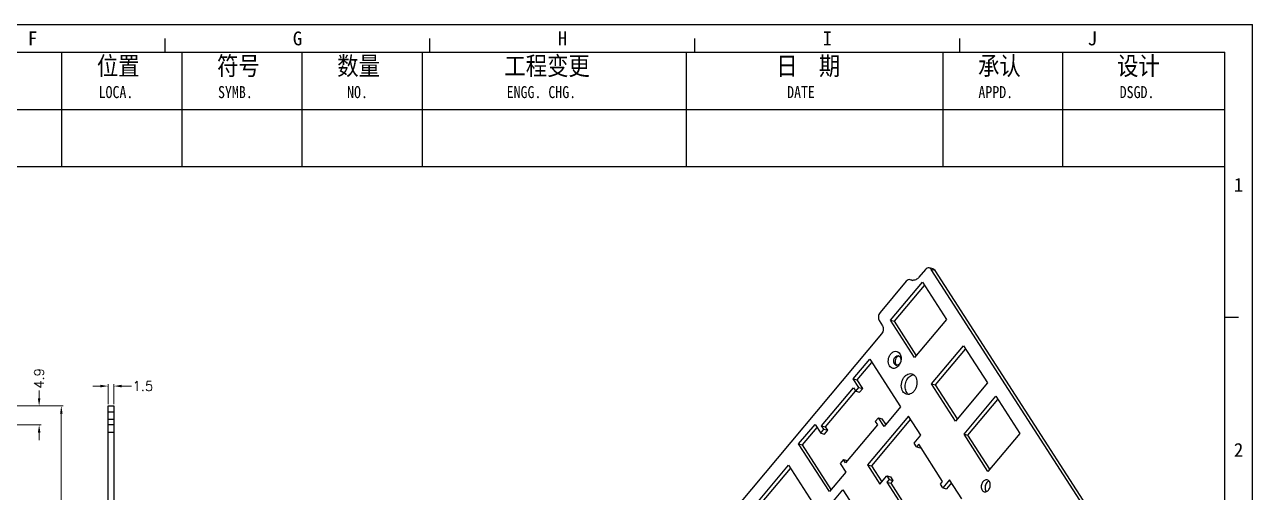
# Model space of a CAD drawing. Header units: millimetres. Extents: x 1828 to 4232, y -172 to 1484.
# Drawn here: x 3913.1 to 4232.4, y 1362.8 to 1484.4 of the extents above; entities that cross this region are included whole.
import ezdxf
from ezdxf.enums import TextEntityAlignment as Align

# ---------------------------------------------------------------- set-up
doc = ezdxf.new("R2010")
doc.units = ezdxf.units.MM
doc.header["$LTSCALE"] = 30.734
doc.header["$PDMODE"] = 3
doc.header["$PDSIZE"] = 8
doc.layers.get('0').update_dxf_attribs({"linetype": 'CONTINUOUS'})
doc.layers.get('Defpoints').update_dxf_attribs({"linetype": 'CONTINUOUS'})
doc.layers.add('BORDER', color=5, linetype='CONTINUOUS')
doc.layers.add('dim', color=82, linetype='CONTINUOUS', lineweight=9)
doc.styles.add('BORDER', font='')
doc.styles.add('ROMANC', font='romanc.shx', dxfattribs={"bigfont": 'gbcbig.shx'})
doc.styles.get("Standard").update_dxf_attribs({"font": 'txt', "width": 0.85})
doc.styles.get('BORDER').set_extended_font_data('SimSun')
doc.dimstyles.new('YanXiu', dxfattribs={"dimtxt": 2.5, "dimasz": 2.2, "dimexe": 0.66, "dimexo": 0.66, "dimgap": 0.66, "dimtad": 0, "dimdsep": 46, "dimtxsty": 'ROMANC', "dimcen": 0, "dimclrd": 256, "dimclre": 131, "dimclrt": 42, "dimazin": 2, "dimtfac": 1, "dimtofl": 0, "dimtmove": 0, "dimatfit": 3, "dimfxl": 0, "dimlwd": 5, "dimlwe": 5, "dimarcsym": 0})

# ---------------------------------------------------------------- blocks, each defined once
blk = doc.blocks.new('*D67')
at = {"layer": 'Defpoints', "color": 0}
for p in [(3904.03, 1385.25), (3922.7, 1385.25), (3910.13, 1281.65)]:
    blk.add_point(p, dxfattribs=at)
at = {"layer": 'dim', "color": 131, "lineweight": 5}
for p, q in [((3904.53, 1385.25), (3923.2, 1385.25)), ((3910.63, 1281.65), (3923.2, 1281.65))]:
    blk.add_line(p, q, dxfattribs=at)
at = {"layer": 'dim', "lineweight": 5}
for p, q in [((3922.7, 1383.25), (3922.7, 1338.71)), ((3922.7, 1283.65), (3922.7, 1328.07))]:
    blk.add_line(p, q, dxfattribs=at)
at = {"layer": 'dim'}
for points in [[(3922.37, 1383.25), (3923.04, 1383.25), (3922.7, 1385.25)], [(3922.37, 1283.65), (3923.04, 1283.65), (3922.7, 1281.65)]]:
    blk.add_solid(points, dxfattribs=at)
at = {"layer": 'dim', "color": 42, "insert": (3922.7, 1333.39), "char_height": 2.5, "attachment_point": 5, "rotation": 90, "style": 'ROMANC'}
blk.add_mtext('103.6', dxfattribs=at)
blk = doc.blocks.new('*D69')
at = {"layer": 'Defpoints', "color": 0}
for p in [(3904.03, 1385.25), (3916.93, 1385.25), (3889.51, 1380.35)]:
    blk.add_point(p, dxfattribs=at)
at = {"layer": 'dim', "lineweight": 5}
for p, q in [((3916.93, 1387.25), (3916.93, 1389.25)), ((3916.93, 1378.35), (3916.93, 1376.35))]:
    blk.add_line(p, q, dxfattribs=at)
at = {"layer": 'dim', "color": 131, "lineweight": 5}
for p, q in [((3904.53, 1385.25), (3917.43, 1385.25)), ((3890.01, 1380.35), (3917.43, 1380.35))]:
    blk.add_line(p, q, dxfattribs=at)
at = {"layer": 'dim'}
for points in [[(3916.6, 1387.25), (3917.27, 1387.25), (3916.93, 1385.25)], [(3916.6, 1378.35), (3917.27, 1378.35), (3916.93, 1380.35)]]:
    blk.add_solid(points, dxfattribs=at)
at = {"layer": 'dim', "color": 42, "insert": (3916.93, 1392.42), "char_height": 2.5, "attachment_point": 5, "rotation": 90, "style": 'ROMANC'}
blk.add_mtext('4.9', dxfattribs=at)
blk = doc.blocks.new('*D70')
at = {"layer": 'Defpoints', "color": 0}
for p in [(3936.38, 1390.42), (3934.88, 1385.25), (3936.38, 1385.25)]:
    blk.add_point(p, dxfattribs=at)
at = {"layer": 'dim', "lineweight": 5}
for p, q in [((3932.88, 1390.42), (3930.88, 1390.42)), ((3938.38, 1390.42), (3940.98, 1390.42))]:
    blk.add_line(p, q, dxfattribs=at)
at = {"layer": 'dim', "color": 131, "lineweight": 5}
for p, q in [((3934.88, 1385.75), (3934.88, 1390.92)), ((3936.38, 1385.75), (3936.38, 1390.92))]:
    blk.add_line(p, q, dxfattribs=at)
at = {"layer": 'dim'}
for points in [[(3932.88, 1390.75), (3932.88, 1390.08), (3934.88, 1390.42)], [(3938.38, 1390.75), (3938.38, 1390.08), (3936.38, 1390.42)]]:
    blk.add_solid(points, dxfattribs=at)
at = {"layer": 'dim', "color": 42, "insert": (3943.92, 1390.42), "char_height": 2.5, "attachment_point": 5, "style": 'ROMANC'}
blk.add_mtext('1.5', dxfattribs=at)

msp = doc.modelspace()

# ---------------------------------------------------------------- linework, layer by layer
at = {"color": 253}
for p, q in [((3922.776, 1477.157), (3922.776, 1447.446)), ((3954.015, 1477.157), (3954.015, 1447.446)), ((3985.254, 1477.157), (3985.254, 1447.446)), ((4016.493, 1477.157), (4016.493, 1447.446)), ((4085.218, 1447.446), (4085.218, 1477.157)), ((4151.862, 1477.157), (4151.862, 1447.446)), ((4183.101, 1447.446), (4183.101, 1477.157)), ((3891.988, 1462.274), (4225.204, 1462.274)), ((3891.988, 1447.446), (4225.204, 1447.446))]:
    msp.add_line(p, q, dxfattribs=at)
at = {"color": 7, "linetype": 'Continuous'}
for p, q in [((4147.352, 1420.683), (4145.693, 1418.707)), ((4149.386, 1420.857), (4148.378, 1421.106)), ((4192.353, 1353.364), (4148.907, 1420.708)), ((4149.915, 1420.459), (4148.907, 1420.708)), ((4142.398, 1417.643), (4135.579, 1409.517)), ((4143.812, 1417.932), (4143.424, 1418.066)), ((4143.564, 1418.032), (4143.821, 1417.968)), ((4193.362, 1353.115), (4149.915, 1420.459)), ((4138.302, 1407.521), (4146.59, 1417.4)), ((4139.31, 1407.273), (4147.12, 1416.579)), ((4146.59, 1417.4), (4152.813, 1407.754)), ((4135.358, 1407.425), (4136.202, 1406.116)), ((4144.524, 1397.876), (4138.302, 1407.521)), ((4138.302, 1407.521), (4139.31, 1407.273)), ((4145.004, 1398.447), (4139.31, 1407.273)), ((4152.813, 1407.754), (4144.524, 1397.876)), ((4135.981, 1404.024), (3965.2, 1200.495)), ((4148.969, 1390.987), (4157.258, 1400.865)), ((4149.977, 1390.738), (4157.787, 1400.045)), ((4157.258, 1400.865), (4163.48, 1391.22)), ((4128.62, 1392.327), (4132.883, 1397.408)), ((4129.629, 1392.079), (4133.412, 1396.587)), ((4132.883, 1397.408), (4140.883, 1385.007)), ((4130.087, 1390.054), (4128.62, 1392.327)), ((4128.62, 1392.327), (4129.629, 1392.079)), ((4131.095, 1389.805), (4129.629, 1392.079)), ((4120.392, 1380.084), (4128.68, 1389.962)), ((4121.4, 1379.835), (4129.192, 1389.121)), ((4128.68, 1389.962), (4129.258, 1389.066)), ((4129.258, 1389.066), (4130.087, 1390.054)), ((4129.258, 1389.066), (4130.266, 1388.817)), ((4130.087, 1390.054), (4131.095, 1389.805)), ((4130.266, 1388.817), (4131.095, 1389.805)), ((4155.192, 1381.342), (4148.969, 1390.987)), ((4148.969, 1390.987), (4149.977, 1390.738)), ((4155.671, 1381.913), (4149.977, 1390.738)), ((4163.48, 1391.22), (4155.192, 1381.342)), ((4157.414, 1377.897), (4165.703, 1387.775)), ((4158.422, 1377.648), (4166.232, 1386.955)), ((4165.703, 1387.775), (4171.925, 1378.13)), ((3934.881, 1281.646), (3934.881, 1385.246)), ((3934.881, 1385.246), (3936.381, 1385.246)), ((3934.881, 1383.746), (3936.381, 1383.746)), ((3936.381, 1385.246), (3936.381, 1281.646)), ((4142.984, 1382.635), (4132.327, 1369.935)), ((4140.883, 1385.007), (4136.621, 1379.926)), ((4146.184, 1377.675), (4142.984, 1382.635)), ((3934.881, 1381.846), (3936.381, 1381.846)), ((3936.381, 1380.346), (3934.881, 1380.346)), ((4114.411, 1375.394), (4118.674, 1380.474)), ((4115.419, 1375.145), (4119.203, 1379.654)), ((4118.674, 1380.474), (4120.141, 1378.2)), ((4120.141, 1378.2), (4120.969, 1379.188)), ((4120.969, 1379.188), (4120.392, 1380.084)), ((4120.392, 1380.084), (4121.4, 1379.835)), ((4120.969, 1379.188), (4121.978, 1378.939)), ((4121.978, 1378.939), (4121.4, 1379.835)), ((4134.903, 1380.316), (4126.614, 1370.438)), ((4143.513, 1381.815), (4133.335, 1369.686)), ((4135.154, 1382.2), (4134.325, 1381.212)), ((4134.325, 1381.212), (4134.903, 1380.316)), ((4136.621, 1379.926), (4135.154, 1382.2)), ((4135.154, 1382.2), (4136.162, 1381.951)), ((4137.1, 1380.498), (4136.162, 1381.951)), ((3936.381, 1378.346), (3934.881, 1378.346)), ((4120.141, 1378.2), (4121.149, 1377.951)), ((4121.149, 1377.951), (4121.978, 1378.939)), ((4144.408, 1375.558), (4146.184, 1377.675)), ((4157.414, 1377.897), (4158.422, 1377.648)), ((4163.636, 1368.252), (4157.414, 1377.897)), ((4164.116, 1368.823), (4158.422, 1377.648)), ((4171.925, 1378.13), (4163.636, 1368.252)), ((4122.411, 1362.993), (4114.411, 1375.394)), ((4114.411, 1375.394), (4115.419, 1375.145)), ((4122.891, 1363.564), (4115.419, 1375.145)), ((4145.03, 1374.594), (4144.408, 1375.558)), ((4145.622, 1375.299), (4145.03, 1374.594)), ((4145.03, 1374.594), (4146.039, 1374.345)), ((4151.845, 1365.654), (4145.622, 1375.299)), ((4146.151, 1374.479), (4146.039, 1374.345)), ((4103.503, 1359.957), (4111.792, 1369.835)), ((4111.792, 1369.835), (4118.015, 1360.19)), ((4126.036, 1371.334), (4125.207, 1370.346)), ((4125.207, 1370.346), (4126.674, 1368.073)), ((4126.614, 1370.438), (4126.036, 1371.334)), ((4126.036, 1371.334), (4127.045, 1371.085)), ((4127.093, 1371.01), (4127.045, 1371.085)), ((4132.327, 1369.935), (4135.527, 1364.975)), ((4132.327, 1369.935), (4133.335, 1369.686)), ((4133.335, 1369.686), (4136.007, 1365.546)), ((4104.512, 1359.708), (4112.321, 1369.015)), ((4126.674, 1368.073), (4122.411, 1362.993)), ((4135.527, 1364.975), (4137.303, 1367.091)), ((4137.303, 1367.091), (4137.926, 1366.127)), ((4137.303, 1367.091), (4138.312, 1366.842)), ((4138.312, 1366.842), (4138.934, 1365.878)), ((4117.591, 1353.591), (4125.879, 1363.469)), ((4125.879, 1363.469), (4132.102, 1353.824)), ((4137.926, 1366.127), (4137.334, 1365.421)), ((4137.334, 1365.421), (4143.556, 1355.776)), ((4137.334, 1365.421), (4138.342, 1365.172)), ((4137.926, 1366.127), (4138.934, 1365.878)), ((4138.934, 1365.878), (4138.342, 1365.172)), ((4138.342, 1365.172), (4144.035, 1356.347)), ((4151.253, 1364.948), (4151.845, 1365.654)), ((4151.875, 1363.984), (4151.253, 1364.948)), ((4153.651, 1366.101), (4151.875, 1363.984)), ((4151.875, 1363.984), (4152.883, 1363.735)), ((4154.18, 1365.28), (4152.883, 1363.735)), ((4156.851, 1361.14), (4153.651, 1366.101))]:
    msp.add_line(p, q, dxfattribs=at)
for centre, radius, start, end in [((4144.159, 1419.34), 1.451, 256.17035, 267.39164), ((4139.938, 1396.534), 0.702, 233.97397, 240.00345), ((4139.917, 1396.501), 0.663, 256.21519, 270.9433), ((4138.798, 1396.975), 2.043, 309.06723, 311.07193), ((4140.199, 1397.641), 0.663, 60.98913, 76.06828), ((4138.578, 1397.618), 2.472, 8.46485, 13.58912), ((4164.309, 1364.711), 1.137, 111.71654, 118.46963), ((4164.074, 1363.75), 1.142, 212.77265, 220.77671)]:
    msp.add_arc(centre, radius, start, end, dxfattribs=at)
for points, knots in [([(4148.378, 1421.106), (4148.205, 1421.149), (4147.792, 1421.1), (4147.485, 1420.841), (4147.352, 1420.683)], [0, 0, 0, 0, 0.4635113, 1, 1, 1, 1]), ([(4148.907, 1420.708), (4148.844, 1420.806), (4148.691, 1420.978), (4148.483, 1421.08), (4148.378, 1421.106)], [0, 0, 0, 0, 0.5169844, 1, 1, 1, 1]), ([(4149.386, 1420.857), (4149.492, 1420.831), (4149.7, 1420.729), (4149.852, 1420.557), (4149.915, 1420.459)], [0, 0, 0, 0, 0.4830156, 1, 1, 1, 1]), ([(4143.424, 1418.066), (4143.251, 1418.109), (4142.838, 1418.06), (4142.531, 1417.802), (4142.398, 1417.643)], [0, 0, 0, 0, 0.4637625, 1, 1, 1, 1]), ([(4144.654, 1417.969), (4144.608, 1417.954), (4144.425, 1417.904), (4144.234, 1417.885), (4144.093, 1417.891)], [0, 0, 0, 0, 0.2566996, 1, 1, 1, 1]), ([(4145.693, 1418.707), (4145.62, 1418.619), (4145.327, 1418.308), (4144.952, 1418.066), (4144.654, 1417.969)], [0, 0, 0, 0, 0.2677188, 1, 1, 1, 1]), ([(4135.579, 1409.517), (4135.336, 1409.227), (4135.048, 1408.508), (4135.166, 1407.723), (4135.358, 1407.425)], [0, 0, 0, 0, 0.5169818, 1, 1, 1, 1]), ([(4136.202, 1406.116), (4136.394, 1405.819), (4136.512, 1405.033), (4136.225, 1404.315), (4135.981, 1404.024)], [0, 0, 0, 0, 0.4830182, 1, 1, 1, 1]), ([(4138.054, 1395.649), (4137.766, 1396.096), (4137.635, 1396.991), (4137.877, 1397.931), (4138.134, 1398.449), (4138.444, 1398.889), (4138.918, 1399.306), (4139.605, 1399.517), (4140.279, 1399.343), (4140.596, 1399.014), (4140.719, 1398.824)], [0, 0, 0, 0, 0.2626414, 0.407392, 0.4785522, 0.547162, 0.6730445, 0.784042, 0.8884657, 1, 1, 1, 1]), ([(4140.719, 1398.824), (4140.748, 1398.779), (4140.862, 1398.582), (4140.94, 1398.366), (4140.98, 1398.198)], [0, 0, 0, 0, 0.2393164, 1, 1, 1, 1]), ([(4140.085, 1395.389), (4139.924, 1395.258), (4139.574, 1395.052), (4138.978, 1394.981), (4138.427, 1395.194), (4138.161, 1395.484), (4138.054, 1395.649)], [0, 0, 0, 0, 0.2674225, 0.509808, 0.7463481, 1, 1, 1, 1]), ([(4139.162, 1396.586), (4139.099, 1396.896), (4139.172, 1397.535), (4139.57, 1398.064), (4139.829, 1398.204)], [0, 0, 0, 0, 0.5184325, 1, 1, 1, 1]), ([(4139.319, 1396.189), (4139.3, 1396.218), (4139.23, 1396.342), (4139.184, 1396.479), (4139.162, 1396.586)], [0, 0, 0, 0, 0.2380776, 1, 1, 1, 1]), ([(4139.526, 1395.967), (4139.506, 1395.981), (4139.427, 1396.045), (4139.36, 1396.124), (4139.319, 1396.189)], [0, 0, 0, 0, 0.242711, 1, 1, 1, 1]), ([(4139.476, 1396.655), (4139.479, 1396.624), (4139.494, 1396.503), (4139.525, 1396.384), (4139.557, 1396.299)], [0, 0, 0, 0, 0.2579395, 1, 1, 1, 1]), ([(4139.839, 1397.849), (4139.79, 1397.79), (4139.606, 1397.529), (4139.504, 1397.213), (4139.479, 1396.973)], [0, 0, 0, 0, 0.2421051, 1, 1, 1, 1]), ([(4139.655, 1396.106), (4139.667, 1396.088), (4139.716, 1396.017), (4139.775, 1395.954), (4139.824, 1395.913)], [0, 0, 0, 0, 0.2577052, 1, 1, 1, 1]), ([(4139.829, 1398.204), (4139.911, 1398.249), (4140.086, 1398.312), (4140.273, 1398.306), (4140.358, 1398.285)], [0, 0, 0, 0, 0.5166828, 1, 1, 1, 1]), ([(4140.284, 1398.175), (4140.243, 1398.16), (4140.074, 1398.083), (4139.93, 1397.958), (4139.839, 1397.849)], [0, 0, 0, 0, 0.2352878, 1, 1, 1, 1]), ([(4140.614, 1396.21), (4140.523, 1396.102), (4140.319, 1395.921), (4140.053, 1395.84), (4139.928, 1395.838)], [0, 0, 0, 0, 0.5314321, 1, 1, 1, 1]), ([(4140.602, 1395.986), (4140.57, 1395.933), (4140.436, 1395.733), (4140.274, 1395.552), (4140.14, 1395.435)], [0, 0, 0, 0, 0.2586088, 1, 1, 1, 1]), ([(4141.05, 1397.456), (4141.044, 1397.327), (4140.989, 1396.814), (4140.806, 1396.313), (4140.602, 1395.986)], [0, 0, 0, 0, 0.25148, 1, 1, 1, 1]), ([(4140.955, 1397.556), (4140.978, 1397.442), (4141.014, 1396.97), (4140.842, 1396.481), (4140.614, 1396.21)], [0, 0, 0, 0, 0.2483015, 1, 1, 1, 1]), ([(4140.799, 1397.953), (4140.817, 1397.925), (4140.888, 1397.801), (4140.933, 1397.663), (4140.955, 1397.556)], [0, 0, 0, 0, 0.2380776, 1, 1, 1, 1]), ([(4141.023, 1397.982), (4141.029, 1397.939), (4141.05, 1397.765), (4141.055, 1397.588), (4141.05, 1397.456)], [0, 0, 0, 0, 0.2458406, 1, 1, 1, 1]), ([(4141.51, 1389.009), (4141.228, 1389.446), (4141.038, 1390.288), (4141.168, 1391.38), (4141.455, 1392.193), (4141.905, 1392.887), (4142.48, 1393.399), (4143.134, 1393.676), (4143.591, 1393.67), (4143.797, 1393.619)], [0, 0, 0, 0, 0.25136, 0.3906808, 0.5304237, 0.6640812, 0.7868666, 0.8975576, 1, 1, 1, 1]), ([(4142.518, 1388.76), (4142.289, 1389.116), (4142.029, 1390.013), (4142.192, 1391.386), (4142.808, 1392.605), (4143.522, 1393.174), (4143.902, 1393.311)], [0, 0, 0, 0, 0.240523, 0.5078628, 0.7703956, 1, 1, 1, 1]), ([(4144.766, 1392.89), (4145.048, 1392.453), (4145.237, 1391.61), (4145.108, 1390.519), (4144.821, 1389.706), (4144.371, 1389.012), (4143.796, 1388.499), (4143.142, 1388.222), (4142.685, 1388.228), (4142.479, 1388.279)], [0, 0, 0, 0, 0.25136, 0.3906808, 0.5304237, 0.6640812, 0.7868666, 0.8975576, 1, 1, 1, 1]), ([(4143.797, 1393.619), (4143.99, 1393.571), (4144.372, 1393.385), (4144.65, 1393.069), (4144.766, 1392.89)], [0, 0, 0, 0, 0.4827728, 1, 1, 1, 1]), ([(4143.902, 1393.311), (4143.935, 1393.323), (4144.067, 1393.367), (4144.204, 1393.394), (4144.307, 1393.405)], [0, 0, 0, 0, 0.2553779, 1, 1, 1, 1]), ([(4142.479, 1388.279), (4142.286, 1388.327), (4141.904, 1388.514), (4141.625, 1388.83), (4141.51, 1389.009)], [0, 0, 0, 0, 0.4827728, 1, 1, 1, 1]), ([(4163.436, 1366.063), (4163.317, 1366.092), (4163.051, 1366.096), (4162.67, 1365.935), (4162.335, 1365.637), (4161.984, 1365.093), (4161.793, 1364.293), (4161.942, 1363.635), (4162.106, 1363.381)], [0, 0, 0, 0, 0.1026133, 0.2135075, 0.3365274, 0.470443, 0.7481503, 1, 1, 1, 1]), ([(4162.106, 1363.381), (4162.173, 1363.276), (4162.335, 1363.093), (4162.557, 1362.984), (4162.67, 1362.956)], [0, 0, 0, 0, 0.5169927, 1, 1, 1, 1]), ([(4162.67, 1362.956), (4162.789, 1362.927), (4163.055, 1362.923), (4163.435, 1363.084), (4163.77, 1363.382), (4164.122, 1363.926), (4164.313, 1364.726), (4164.164, 1365.384), (4164, 1365.638)], [0, 0, 0, 0, 0.1026133, 0.2135075, 0.3365274, 0.470443, 0.7481503, 1, 1, 1, 1]), ([(4163.35, 1365.363), (4163.09, 1365.053), (4162.783, 1364.287), (4162.909, 1363.449), (4163.114, 1363.132)], [0, 0, 0, 0, 0.5169818, 1, 1, 1, 1]), ([(4163.767, 1365.711), (4163.729, 1365.69), (4163.574, 1365.595), (4163.439, 1365.469), (4163.35, 1365.363)], [0, 0, 0, 0, 0.2388888, 1, 1, 1, 1]), ([(4164, 1365.638), (4163.933, 1365.742), (4163.771, 1365.926), (4163.549, 1366.035), (4163.436, 1366.063)], [0, 0, 0, 0, 0.5169927, 1, 1, 1, 1])]:
    msp.add_open_spline(points, degree=3, knots=knots, dxfattribs=at)
for points in [[(4139.479, 1396.973), (4139.467, 1396.868), (4139.466, 1396.761), (4139.476, 1396.655)], [(4139.557, 1396.299), (4139.583, 1396.232), (4139.616, 1396.167), (4139.655, 1396.106)], [(4139.759, 1395.857), (4139.699, 1395.872), (4139.641, 1395.896), (4139.588, 1395.927)], [(4139.824, 1395.913), (4139.86, 1395.883), (4139.9, 1395.856), (4139.942, 1395.834)], [(4140.52, 1398.221), (4140.439, 1398.219), (4140.359, 1398.202), (4140.284, 1398.175)], [(4140.52, 1398.221), (4140.559, 1398.199), (4140.596, 1398.174), (4140.631, 1398.145)], [(4140.631, 1398.145), (4140.696, 1398.09), (4140.753, 1398.024), (4140.799, 1397.953)], [(4142.718, 1388.5), (4142.644, 1388.581), (4142.577, 1388.668), (4142.518, 1388.76)], [(4142.973, 1388.271), (4142.881, 1388.338), (4142.795, 1388.416), (4142.718, 1388.5)]]:
    msp.add_open_spline(points, degree=3, dxfattribs=at)
at = {"layer": 'BORDER', "color": 0, "linetype": 'Continuous'}
for p, q in [((3529.197, 1484.351), (4232.397, 1484.351)), ((4232.397, 987.773), (4232.397, 1484.351)), ((3949.679, 1477.157), (3949.679, 1480.754)), ((4018.56, 1477.157), (4018.56, 1480.754)), ((4087.441, 1477.157), (4087.441, 1480.754)), ((4156.322, 1477.157), (4156.322, 1480.754)), ((3536.391, 1477.157), (4225.204, 1477.157)), ((4225.204, 994.966), (4225.204, 1477.157)), ((4228.8, 1408.276), (4225.204, 1408.276))]:
    msp.add_line(p, q, dxfattribs=at)

# ---------------------------------------------------------------- texts
at = {"color": 141, "char_height": 4.78997, "width": 83.84947, "attachment_point": 1}
for s, insert in [('{\\fSimSun|b0|i0|c134|p54;位置}', (3931.961, 1476.006)), ('{\\fSimSun|b0|i0|c134|p54;符号}', (3963.2, 1476.006)), ('{\\fSimSun|b0|i0|c134|p54;数量}', (3994.439, 1476.006)), ('{\\fSimSun|b0|i0|c134|p54;工程变更}', (4037.902, 1476.006)), ('{\\fSimSun|b0|i0|c134|p54;日  期}', (4108.583, 1476.006)), ('{\\fSimSun|b0|i0|c134|p54;承认}', (4161.047, 1476.006)), ('{\\fSimSun|b0|i0|c134|p54;设计}', (4197.204, 1476.006))]:
    msp.add_mtext(s, dxfattribs=dict(at, insert=insert))
at = {"color": 0, "linetype": 'Continuous', "char_height": 3.1239, "width": 31.14032, "attachment_point": 1}
for s, insert in [('LOCA.', (3932.397, 1468.366)), ('SYMB.', (3963.444, 1468.366)), ('NO.', (3997.004, 1468.366)), ('ENGG. CHG.', (4038.495, 1468.366)), ('DATE', (4111.41, 1468.366)), ('APPD.', (4161.143, 1468.366)), ('DSGD.', (4197.878, 1468.366))]:
    msp.add_mtext(s, dxfattribs=dict(at, insert=insert))
at = {"layer": 'BORDER', "color": 0, "style": 'BORDER'}
for s, p in [('F', (3915.238, 1480.754)), ('G', (3984.119, 1480.754)), ('H', (4053, 1480.754)), ('I', (4121.882, 1480.754)), ('J', (4190.763, 1480.754)), ('1', (4228.8, 1442.717)), ('2', (4228.8, 1373.835))]:
    msp.add_text(s, height=3.597, dxfattribs=at).set_placement(p, align=Align.MIDDLE_CENTER)

# ---------------------------------------------------------------- dimensions: what is measured, and where the dimension line sits
at = {"layer": 'dim'}
dim = msp.add_linear_dim(base=(3916.932, 1385.246), p1=(3889.514, 1380.346), p2=(3904.032, 1385.246), angle=90, dimstyle='YanXiu', override={"dimasz": 2, "dimexe": 0.49975, "dimexo": 0.49975, "dimgap": 0.49975}, dxfattribs=at)
dim.commit()
dim.dimension.update_dxf_attribs({"geometry": '*D69', "text_midpoint": (3916.932, 1392.424)})
dim = msp.add_linear_dim(base=(3936.381, 1390.416), p1=(3934.881, 1385.246), p2=(3936.381, 1385.246), dimstyle='YanXiu', override={"dimasz": 2, "dimexe": 0.49975, "dimexo": 0.49975, "dimgap": 0.49975}, dxfattribs=at)
dim.commit()
dim.dimension.update_dxf_attribs({"geometry": '*D70', "text_midpoint": (3943.917, 1390.416), "dimtype": 160})
dim = msp.add_linear_dim(base=(3922.703, 1385.246), p1=(3910.135, 1281.646), p2=(3904.032, 1385.246), angle=90, dimstyle='YanXiu', override={"dimasz": 2, "dimexe": 0.49975, "dimexo": 0.49975, "dimgap": 0.49975}, dxfattribs=at)
dim.commit()
dim.dimension.update_dxf_attribs({"geometry": '*D67', "text_midpoint": (3922.703, 1333.391), "dimtype": 160})

doc.saveas('drawing.dxf')
